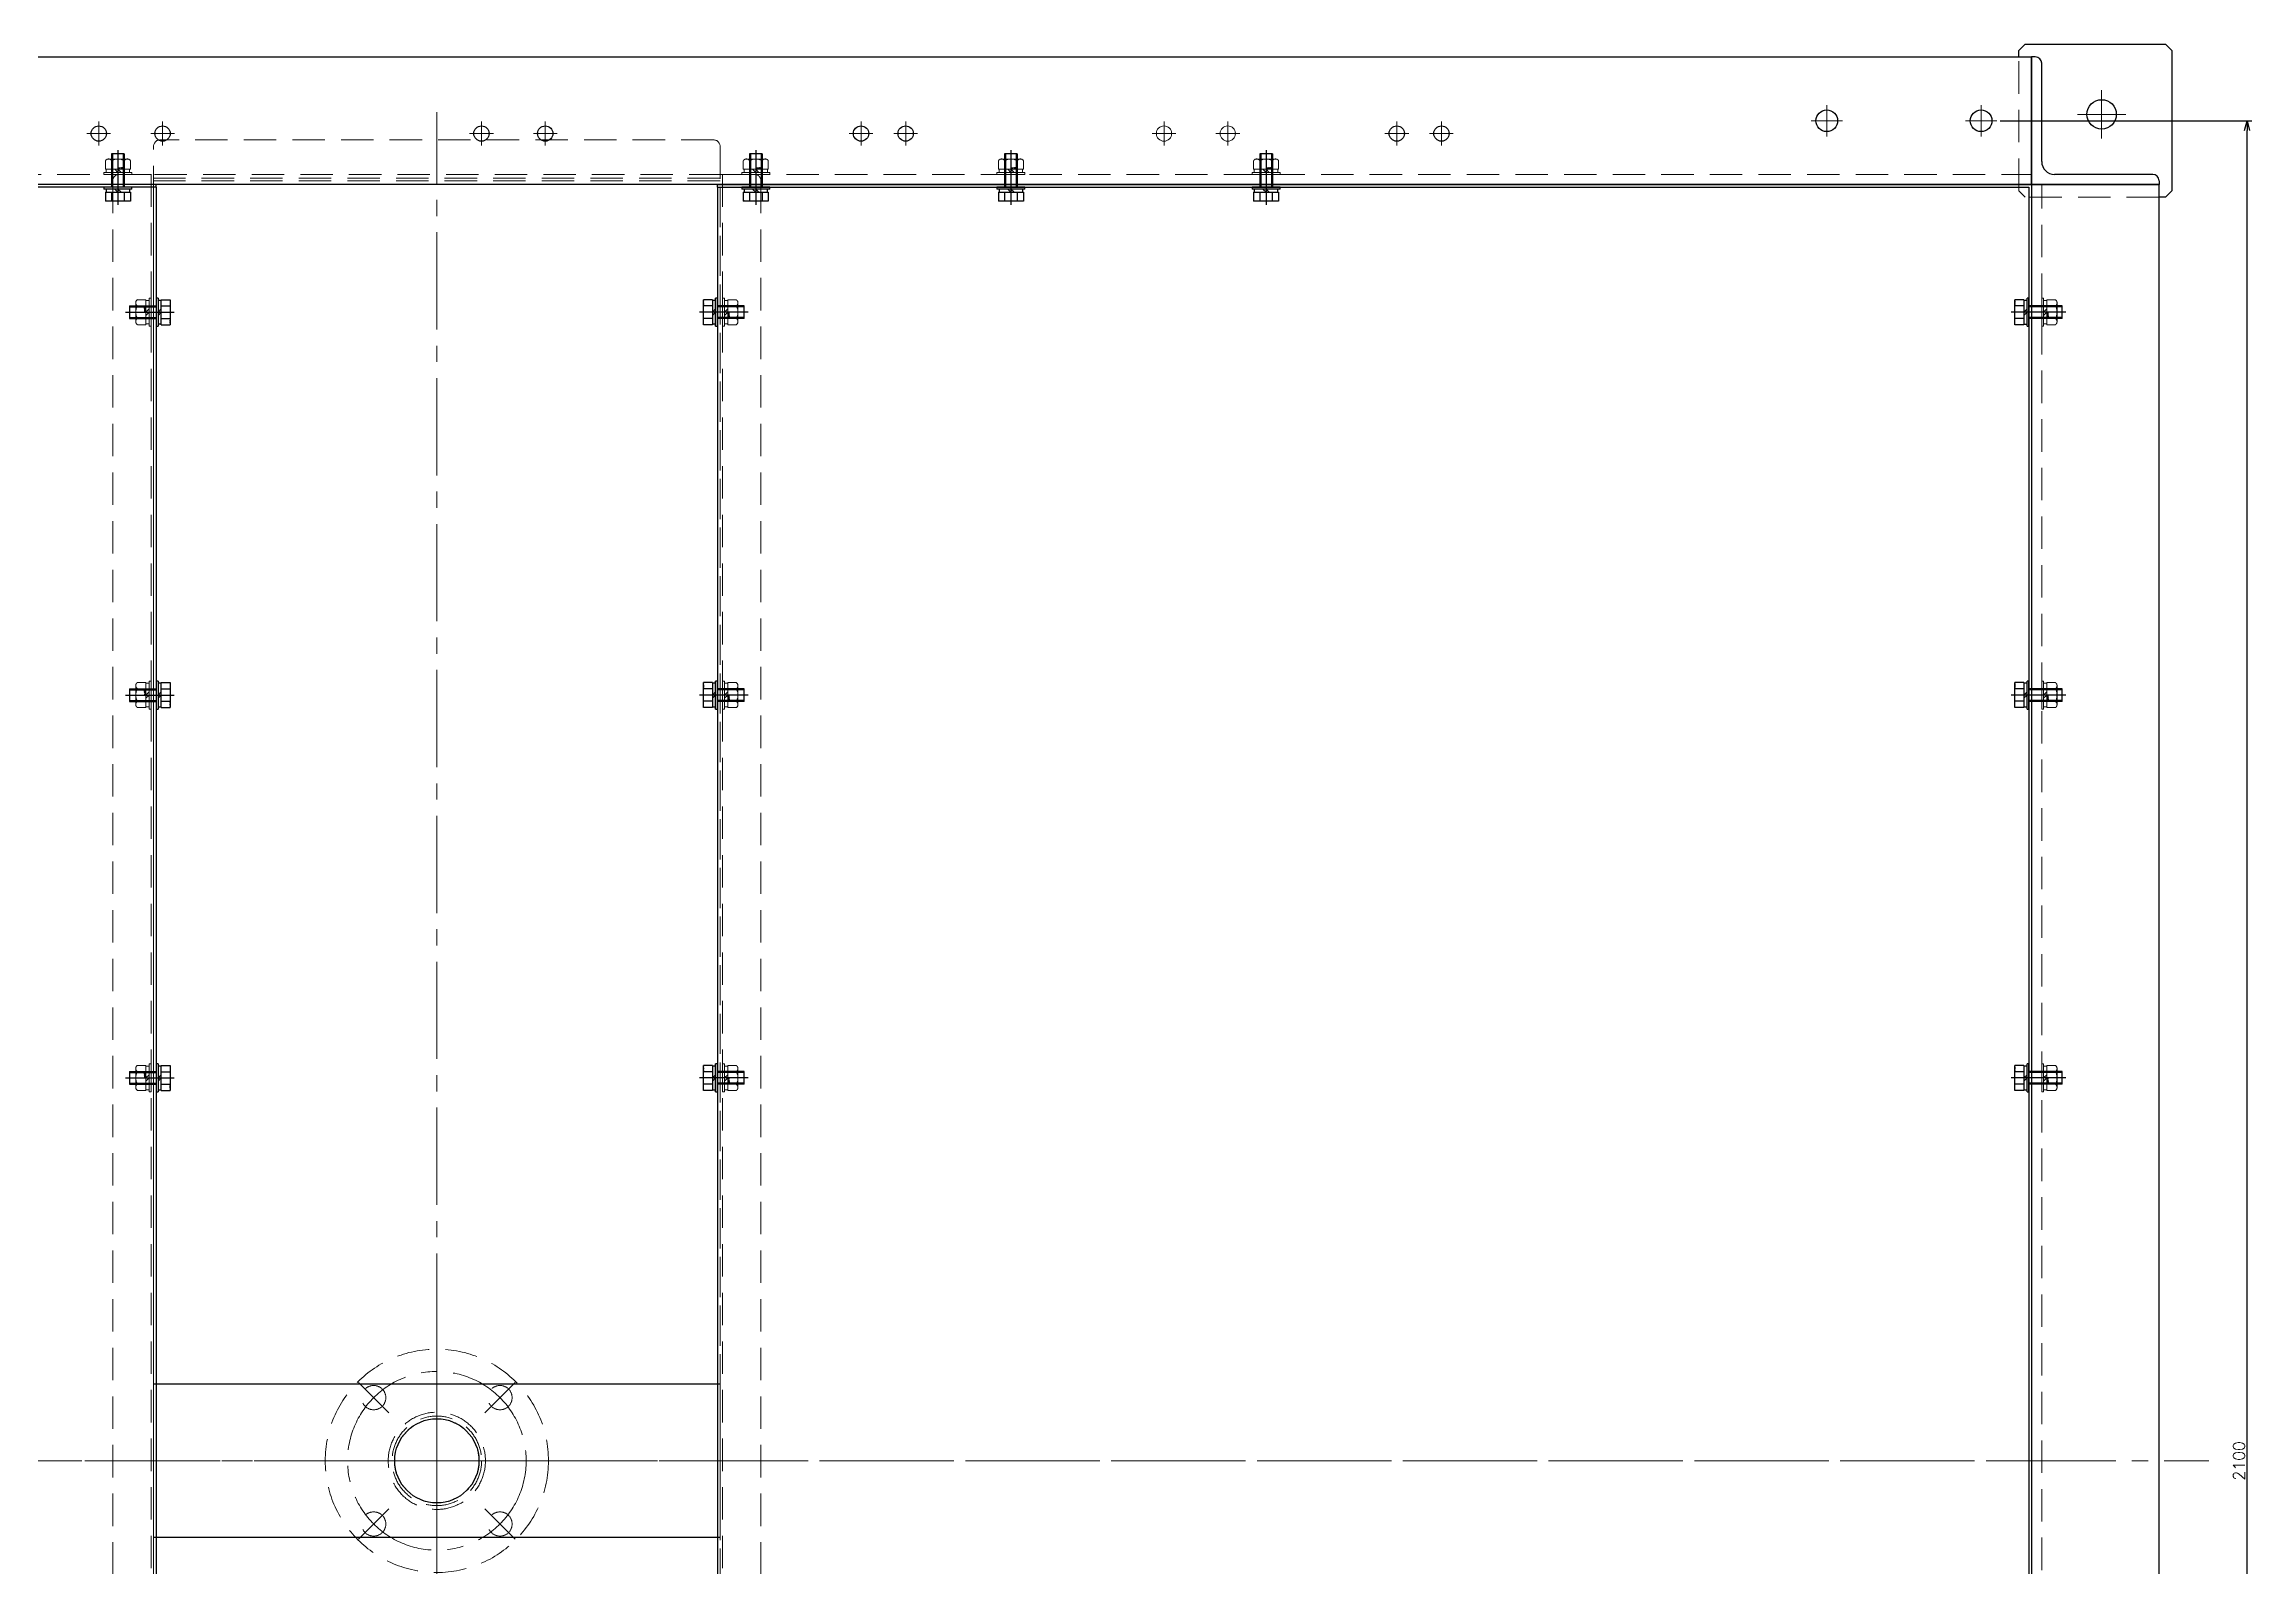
# Model space of a CAD drawing. Header units: millimetres. Extents: x -8731 to 85711, y -14522 to 31379.
# Drawn here: x 56 to 1786, y -9269 to -8075 of the extents above; entities that cross this region are included whole.
import ezdxf

# ---------------------------------------------------------------- set-up
doc = ezdxf.new("R2010")
doc.units = ezdxf.units.MM
doc.header["$LTSCALE"] = 4
doc.header["$PDMODE"] = 99
doc.header["$PDSIZE"] = 1
doc.linetypes.add('CENTER2', pattern=[28.575, 19.05, -3.175, 3.175, -3.175])
doc.linetypes.add('HIDDEN', pattern=[9.525, 6.35, -3.175])
for name, color, linetype, lineweight in [('04_HIDDEN', 2, 'HIDDEN', 13), ('05_CENTER', 4, 'CENTER2', 13), ('08_DIM', 3, 'Continuous', 13)]:
    doc.layers.add(name, color=color, linetype=linetype, lineweight=lineweight)
doc.layers.add('10_DRAFT', color=8, linetype='Continuous', lineweight=0, plot=False)
doc.styles.add('KSS_TXT', font='txt.shx', dxfattribs={"bigfont": 'extfont2.shx'})
doc.styles.add('KSS_TXT_L', font='txt.shx', dxfattribs={"height": 9, "bigfont": 'extfont2.shx'})
doc.dimstyles.new('KSS_DIM', dxfattribs={"dimscale": 3, "dimtxt": 3, "dimasz": 2.5, "dimexe": 1.25, "dimexo": 0.625, "dimtad": 1, "dimdsep": 46, "dimtxsty": 'KSS_TXT', "dimblk": 'OPEN30', "dimcen": 0, "dimazin": 2, "dimtfac": 0.75, "dimtmove": 0, "dimatfit": 3, "dimldrblk": 'OPEN30', "dimfxl": 1, "dimtolj": 1, "dimarcsym": 0})

# ---------------------------------------------------------------- blocks, each defined once
blk = doc.blocks.new('M10Nza_1_1_1')
at = {"color": 0}
for p, q in [((-9.8, 4), (-9.8, 10.7)), ((-9.8, 4), (9.8, 4)), ((-9.2, 1.5), (-9.2, 4)), ((-7.3, 12), (7.4, 12)), ((-4.9, 4), (-4.9, 10.7)), ((0, 1.5), (-2.5, 4)), ((0, 4), (2.5, 1.5)), ((4.9, 10.7), (4.9, 4)), ((9.2, 4), (9.2, 1.5)), ((9.8, 10.7), (9.8, 4))]:
    blk.add_line(p, q, dxfattribs=at)
at = {"color": 0, "linetype": 'CENTER2'}
blk.add_line((0, 12), (0, 0), dxfattribs=at)
at = {"color": 0}
blk.add_lwpolyline([(-11, 1.5), (11, 1.5), (11, 0), (-11, 0)], close=True, dxfattribs=at)
for centre, radius, start, end in [((-7.3, 9.1), 2.94, 33.626, 146.374), ((0, 2.2), 9.8, 60, 120), ((7.4, 9.1), 2.94, 33.626, 146.374)]:
    blk.add_arc(centre, radius, start, end, dxfattribs=at)
at = {"layer": '10_DRAFT', "style": 'KSS_TXT'}
blk.add_text('M10', height=1.25, dxfattribs=at).set_placement((0.3, 4.1))
blk = doc.blocks.new('A$C7AFA21F4_1_1_1')
at = {"color": 0}
for p, q in [((-11, 1.5), (11, 1.5)), ((-11, 1.5), (-11, 0)), ((-11, 0), (11, 0)), ((-9.8, 11), (9.8, 11)), ((-9.8, 4), (-9.8, 11)), ((9.8, 4), (-9.8, 4)), ((-9.2, 4), (-9.2, 1.5)), ((-4.9, 4), (-4.9, 11)), ((0, 1.5), (-2.5, 4)), ((0, 4), (2.5, 1.5)), ((4.9, 4), (4.9, 11)), ((9.2, 1.5), (9.2, 4)), ((9.8, 4), (9.8, 11)), ((11, 0), (11, 1.5))]:
    blk.add_line(p, q, dxfattribs=at)
at = {"color": 0, "linetype": 'HIDDEN'}
for p, q in [((-5, -21), (-5, 0)), ((-4.2, -21), (-4.2, 0)), ((4.2, -21), (4.2, 0)), ((5, -21), (5, 0)), ((-5, -21), (5, -21))]:
    blk.add_line(p, q, dxfattribs=at)
at = {"color": 0, "linetype": 'CENTER2'}
blk.add_line((0, -24), (0, 14), dxfattribs=at)
at = {"layer": '10_DRAFT', "style": 'KSS_TXT_L'}
blk.add_text('BT-M10x25L,SW,PW', height=0.3, dxfattribs=at).set_placement((5.1, 10.7))
blk = doc.blocks.new('A$C7E374867_2_1')
at = {"color": 0}
for p, q in [((-11, 1.5), (11, 1.5)), ((-11, 1.5), (-11, 0)), ((-11, 0), (11, 0)), ((-9.8, 11), (9.8, 11)), ((-9.8, 4), (-9.8, 11)), ((9.8, 4), (-9.8, 4)), ((-9.3, 4), (-9.3, 1.5)), ((-4.9, 4), (-4.9, 11)), ((0, 1.5), (-2.5, 4)), ((0, 4), (2.5, 1.5)), ((4.9, 4), (4.9, 11)), ((9.2, 1.5), (9.2, 4)), ((9.8, 4), (9.8, 11)), ((11, 0), (11, 1.5))]:
    blk.add_line(p, q, dxfattribs=at)
at = {"color": 0, "linetype": 'HIDDEN'}
for p, q in [((-5, -26), (-5, 0)), ((-4.2, -26), (-4.2, 0)), ((4.2, -26), (4.2, 0)), ((5, -26), (5, 0)), ((-5, -26), (5, -26))]:
    blk.add_line(p, q, dxfattribs=at)
at = {"color": 0, "linetype": 'CENTER2'}
blk.add_line((0, -29), (0, 14), dxfattribs=at)
at = {"layer": '10_DRAFT', "style": 'KSS_TXT_L'}
blk.add_text('BT-M10x30L,SW,PW', height=0.3, dxfattribs=at).set_placement((5.1, 10.7))
blk = doc.blocks.new('A$C3E9660DC_1_1_1')
at = {"color": 0}
for p, q in [((-222, -1030), (-222, 1030)), ((217, 1035), (-217, 1035)), ((222, 1030), (222, -1030)), ((-249, 1008), (-222, 1008)), ((222, 1008), (249, 1008)), ((-254, 1003), (-254, -1003)), ((222, 1003), (-222, 1003)), ((254, 1003), (254, -1003)), ((222, -1003), (-222, -1003)), ((-249, -1008), (-222, -1008)), ((222, -1008), (249, -1008)), ((217, -1035), (-217, -1035))]:
    blk.add_line(p, q, dxfattribs=at)
at = {"color": 3}
blk.add_lwpolyline([(-222, 60), (222, 60), (222, -60), (-222, -60)], close=True, dxfattribs=at)
at = {"color": 0}
blk.add_circle((0, 0), 33, dxfattribs=at)
for centre, start, end in [((-217, 1030), 90, 180), ((217, 1030), 0, 90), ((-249, 1003), 90, 180), ((249, 1003), 0, 90), ((-249, -1003), 180, 270), ((249, -1003), 270, 0), ((-217, -1030), 180, 270), ((217, -1030), 270, 0)]:
    blk.add_arc(centre, 5, start, end, dxfattribs=at)
at = {"layer": '04_HIDDEN'}
for p, q in [((-224, 1008), (-224, -1008)), ((222, 1005), (-222, 1005)), ((224, 1008), (224, -1008)), ((222, -1005), (-222, -1005))]:
    blk.add_line(p, q, dxfattribs=at)
for centre, radius in [((0, 0), 87.5), ((-49.5, 49.5), 9.5), ((49.5, 49.5), 9.5), ((0, 0), 38.1), ((0, 0), 35.1), ((-49.5, -49.5), 9.5), ((49.5, -49.5), 9.5)]:
    blk.add_circle(centre, radius, dxfattribs=at)
at = {"layer": '05_CENTER'}
for p, q in [((0, -1056.7), (0, 1056.7)), ((-214.3, 900), (-231.7, 900)), ((214.3, 900), (231.7, 900)), ((-214.3, 600), (-231.7, 600)), ((214.3, 600), (231.7, 600)), ((-214.3, 300), (-231.7, 300)), ((214.3, 300), (231.7, 300)), ((0, -97.2), (0, 97.2)), ((-37.6, 37.6), (-61.4, 61.4)), ((37.6, 37.6), (61.4, 61.4)), ((275.9, 0), (-275.9, 0)), ((97.2, 0), (-97.2, 0)), ((-37.6, -37.6), (-61.4, -61.4)), ((37.6, -37.6), (61.4, -61.4)), ((-214.3, -300), (-231.7, -300)), ((214.3, -300), (231.7, -300)), ((-214.3, -600), (-231.7, -600)), ((214.3, -600), (231.7, -600)), ((-214.3, -900), (-231.7, -900)), ((214.3, -900), (231.7, -900))]:
    blk.add_line(p, q, dxfattribs=at)
blk.add_circle((0, 0), 70, dxfattribs=at)
blk = doc.blocks.new('A$C53D772FE_1_1_1')
at = {"color": 0}
for p, q in [((1030, 1000), (0, 1000)), ((0, 1000), (0, -1000)), ((1030, 998), (2, 998)), ((2, 998), (2, -998)), ((1030, 998), (1030, 1000)), ((1030, 998), (1030, -998)), ((0, -1000), (1030, -1000)), ((2, -998), (1030, -998)), ((1030, -998), (1030, -1000))]:
    blk.add_line(p, q, dxfattribs=at)
at = {"layer": '04_HIDDEN'}
blk.add_line((1028, 998), (1028, -998), dxfattribs=at)
at = {"layer": '05_CENTER'}
for p, q in [((600, 1007.7), (600, 990.4)), ((800, 1007.7), (800, 990.4)), ((1000, 1007.7), (1000, 990.4)), ((9.7, 900), (-7.6, 900)), ((1020.4, 900), (1037.7, 900)), ((9.7, 600), (-7.6, 600)), ((1020.4, 600), (1037.7, 600)), ((9.7, 300), (-7.6, 300)), ((1020.4, 300), (1037.7, 300)), ((-44.3, 0), (1070.3, 0)), ((9.7, -300), (-7.6, -300)), ((1020.4, -300), (1037.7, -300)), ((9.7, -600), (-7.6, -600)), ((1020.4, -600), (1037.7, -600)), ((9.7, -900), (-7.6, -900)), ((1020.4, -900), (1037.7, -900)), ((600, -1007.7), (600, -990.4)), ((800, -1007.7), (800, -990.4)), ((1000, -1007.7), (1000, -990.4))]:
    blk.add_line(p, q, dxfattribs=at)
blk = doc.blocks.new('_Open30')
at = {"color": 0, "linetype": 'ByBlock', "lineweight": -2}
for p, q in [((-1, 0.27), (0, 0)), ((0, 0), (-1, -0.27)), ((0, 0), (-1, 0))]:
    blk.add_line(p, q, dxfattribs=at)
blk = doc.blocks.new('*D1537')
at = {"layer": '08_DIM', "color": 0, "lineweight": -2, "transparency": 16777216}
for p, q in [((1589.2, -8134.9), (1786.5, -8134.9)), ((1782.7, -10227.4), (1782.7, -8142.4)), ((1589.2, -10234.9), (1786.5, -10234.9))]:
    blk.add_line(p, q, dxfattribs=at)
at = {"layer": 'Defpoints', "color": 0, "transparency": 16777216}
for p in [(1587.3, -8134.9), (1782.7, -8134.9), (1587.3, -10234.9)]:
    blk.add_point(p, dxfattribs=at)
at = {"layer": '08_DIM', "color": 0, "lineweight": -2, "transparency": 16777216, "xscale": 7.5, "yscale": 7.5, "zscale": 7.5}
for p, rotation in [((1782.7, -8134.9), 90), ((1782.7, -10234.9), 270)]:
    blk.add_blockref('_Open30', p, dxfattribs=dict(at, rotation=rotation))
at = {"layer": '08_DIM', "color": 0, "transparency": 16777216, "insert": (1776.4, -9184.9), "char_height": 9, "attachment_point": 5, "rotation": 90, "style": 'KSS_TXT'}
blk.add_mtext('\\A1;2100', dxfattribs=at)
blk = doc.blocks.new('A$C448B04A9_1_1_1')
at = {"color": 0}
for p, q in [((3, 100), (0, 100)), ((0, 0), (0, 100)), ((8, 18), (8, 95)), ((0, 0), (100, 0)), ((95, 8), (18, 8)), ((100, 3), (100, 0))]:
    blk.add_line(p, q, dxfattribs=at)
for centre, radius, start, end in [((3, 95), 5, 0, 90), ((18, 18), 10, 180, 270), ((95, 3), 5, 0, 90)]:
    blk.add_arc(centre, radius, start, end, dxfattribs=at)
blk = doc.blocks.new('A$C2A2D3C10_1_1_1')
at = {"color": 0}
for points in [[(2590, 1100), (2590, 1105), (2595, 1110), (2705, 1110), (2710, 1105), (2710, 995), (2705, 990)], [(2600, -993), (2600, -1000), (2700, -1000), (2700, 1000), (2600, 1000), (2600, 993)], [(2600, 993), (2600, -993)], [(2705, 990), (2700, 990)]]:
    blk.add_lwpolyline(points, dxfattribs=at)
blk.add_lwpolyline([(100, 1100), (2600, 1100), (2600, 1000), (100, 1000)], close=True, dxfattribs=at)
for centre, radius in [((2439.5, 1050), 8.5), ((2560.5, 1050), 8.5), ((2655, 1055), 11.5), ((1085, 1040), 6), ((1135, 1040), 6), ((1385, 1040), 6), ((1435, 1040), 6), ((1682.5, 1040), 6), ((1717.5, 1040), 6), ((2102.5, 1040), 6), ((2137.5, 1040), 6)]:
    blk.add_circle(centre, radius, dxfattribs=at)
at = {"layer": '04_HIDDEN'}
for p, q in [((100, 1008), (2600, 1008)), ((2608, -1000), (2608, 1000))]:
    blk.add_line(p, q, dxfattribs=at)
blk.add_lwpolyline([(2700, 990), (2595, 990), (2590, 995), (2590, 1100)], dxfattribs=at)
at = {"layer": '05_CENTER'}
for p, q in [((2655, 1073.9), (2655, 1036.1)), ((2439.5, 1062.3), (2439.5, 1037.7)), ((2560.5, 1062.3), (2560.5, 1037.7)), ((1094.3, 1040), (1075.7, 1040)), ((1085, 1049.3), (1085, 1030.7)), ((1144.3, 1040), (1125.7, 1040)), ((1135, 1049.3), (1135, 1030.7)), ((1394.3, 1040), (1375.7, 1040)), ((1385, 1049.3), (1385, 1030.7)), ((1444.3, 1040), (1425.7, 1040)), ((1435, 1049.3), (1435, 1030.7)), ((1691.8, 1040), (1673.2, 1040)), ((1682.5, 1049.3), (1682.5, 1030.7)), ((1726.8, 1040), (1708.2, 1040)), ((1717.5, 1049.3), (1717.5, 1030.7)), ((2111.8, 1040), (2093.2, 1040)), ((2102.5, 1049.3), (2102.5, 1030.7)), ((2146.8, 1040), (2128.2, 1040)), ((2137.5, 1049.3), (2137.5, 1030.7)), ((2451.8, 1050), (2427.2, 1050)), ((2572.8, 1050), (2548.2, 1050)), ((2620.4, 1050), (2587.9, 1050)), ((2636.1, 1055), (2673.9, 1055)), ((1100, 991.1), (1100, 1017.1)), ((1600, 991.1), (1600, 1017.1)), ((1800, 991.1), (1800, 1017.1)), ((2000, 991.1), (2000, 1017.1)), ((2591.1, 900), (2617.1, 900)), ((2591.1, 600), (2617.1, 600)), ((2591.1, 300), (2617.1, 300)), ((-39.1, 0), (2739.1, 0))]:
    blk.add_line(p, q, dxfattribs=at)
at = {"color": 0}
blk.add_blockref('A$C448B04A9_1_1_1', (2600, 1000), dxfattribs=at)

msp = doc.modelspace()

# ---------------------------------------------------------------- linework, layer by layer
at = {"color": 3}
for p, q in [((585.75825, -9124.85844), (141.75825, -9124.85844)), ((585.75825, -9244.85844), (141.75825, -9244.85844))]:
    msp.add_line(p, q, dxfattribs=at)
msp.add_circle((363.75825, -9184.85844), 33)
at = {"layer": '10_DRAFT'}
for p, q in [((943.0993, -8144.85843), (924.4172, -8144.85843)), ((933.75825, -8135.51738), (933.75825, -8154.19948)), ((993.0993, -8144.85843), (974.4172, -8144.85843)), ((983.75825, -8135.51738), (983.75825, -8154.19948))]:
    msp.add_line(p, q, dxfattribs=at)
for centre in [(933.75825, -8144.85843), (983.75825, -8144.85843)]:
    msp.add_circle(centre, 6, dxfattribs=at)

# ---------------------------------------------------------------- block references
for name, p in [('A$C2A2D3C10_1_1_1', (-986.24175, -9184.85844)), ('A$C53D772FE_1_1_1', (-886.24175, -9184.85844))]:
    msp.add_blockref(name, p)
for name, p, rotation in [('A$C7E374867_2_1', (113.75823, -8186.85844), 180), ('A$C7E374867_2_1', (613.75823, -8186.85844), 180), ('A$C7E374867_2_1', (813.75823, -8186.85844), 180), ('A$C7E374867_2_1', (1013.75823, -8186.85844), 180), ('A$C7AFA21F4_1_1_1', (143.75825, -8284.85843), 270), ('A$C7AFA21F4_1_1_1', (583.75825, -8284.85843), 89.99999999999999), ('A$C7E374867_2_1', (1611.75825, -8284.85843), 89.99999999999999), ('A$C7AFA21F4_1_1_1', (143.75825, -8584.85843), 270), ('A$C7AFA21F4_1_1_1', (583.75825, -8584.85843), 89.99999999999999), ('A$C7E374867_2_1', (1611.75825, -8584.85843), 89.99999999999999), ('A$C7AFA21F4_1_1_1', (143.75825, -8884.85843), 270), ('A$C7AFA21F4_1_1_1', (583.75825, -8884.85843), 89.99999999999999), ('A$C7E374867_2_1', (1611.75825, -8884.85843), 89.99999999999999)]:
    msp.add_blockref(name, p, dxfattribs=dict(rotation=rotation))
at = {"xscale": -1}
msp.add_blockref('A$C53D772FE_1_1_1', (1613.75825, -9184.85844), dxfattribs=at)
at = {"layer": '04_HIDDEN'}
for name, p in [('A$C3E9660DC_1_1_1', (363.75825, -9184.85844)), ('M10Nza_1_1_1', (113.75825, -8176.85844)), ('M10Nza_1_1_1', (613.75825, -8176.85844)), ('M10Nza_1_1_1', (813.75825, -8176.85844)), ('M10Nza_1_1_1', (1013.75825, -8176.85844))]:
    msp.add_blockref(name, p, dxfattribs=at)
for p, rotation in [((139.75825, -8284.85843), 90), ((587.75825, -8284.85843), 270), ((1621.75825, -8284.85844), 270), ((139.75825, -8584.85843), 90), ((587.75825, -8584.85843), 270), ((1621.75825, -8584.85844), 270), ((139.75825, -8884.85843), 90), ((587.75825, -8884.85843), 270), ((1621.75825, -8884.85844), 270)]:
    msp.add_blockref('M10Nza_1_1_1', p, dxfattribs=dict(at, rotation=rotation))

# ---------------------------------------------------------------- dimensions: what is measured, and where the dimension line sits
at = {"layer": '08_DIM'}
dim = msp.add_linear_dim(base=(1782.74013, -8134.85844), p1=(1587.27665, -10234.85844), p2=(1587.27665, -8134.85844), angle=90, dimstyle='KSS_DIM', override={"dimscale": 3, "dimarcsym": 1}, dxfattribs=at)
dim.commit()
dim.dimension.update_dxf_attribs({"geometry": '*D1537', "text_midpoint": (1776.36513, -9184.85844)})

doc.saveas('drawing.dxf')
